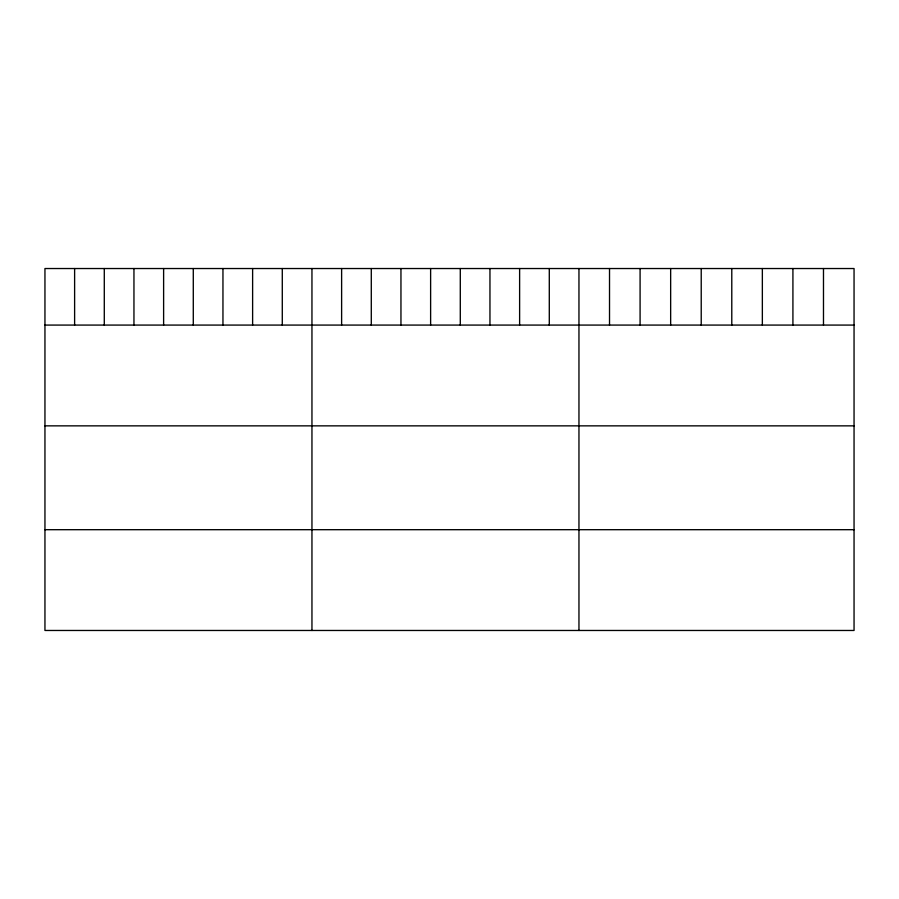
<?xml version="1.0" encoding="UTF-8"?>
<svg xmlns="http://www.w3.org/2000/svg" width="899" height="899" viewBox="0 0 899 899"><rect width="100%" height="100%" fill="white"/><g stroke="black" fill="none" stroke-linecap="round" stroke-linejoin="round"><path stroke-width="1.35" d="M854.05 325.078L854.05 630.469L44.95 630.469L44.95 268.531L854.05 268.531L854.05 325.078L44.95 325.078M44.95 425.856L854.05 425.856M44.95 529.691L854.05 529.691M823.484 268.531L823.484 325.078M792.918 268.531L792.918 325.078M762.352 268.531L762.352 325.078M731.786 268.531L731.786 325.078M701.22 268.531L701.22 325.078M670.654 268.531L670.654 325.078M640.088 268.531L640.088 325.078M609.522 268.531L609.522 325.078M578.956 268.531L578.956 630.469M549.289 268.531L549.289 325.078M519.622 268.531L519.622 325.078M489.955 268.531L489.955 325.078M460.288 268.531L460.288 325.078M430.621 268.531L430.621 325.078M400.954 268.531L400.954 325.078M371.287 268.531L371.287 325.078M341.62 268.531L341.62 325.078M311.953 268.531L311.953 630.469M282.286 268.531L282.286 325.078M252.619 268.531L252.619 325.078M222.952 268.531L222.952 325.078M193.285 268.531L193.285 325.078M163.618 268.531L163.618 325.078M133.951 268.531L133.951 325.078M104.284 268.531L104.284 325.078M74.617 268.531L74.617 325.078"/></g></svg>
